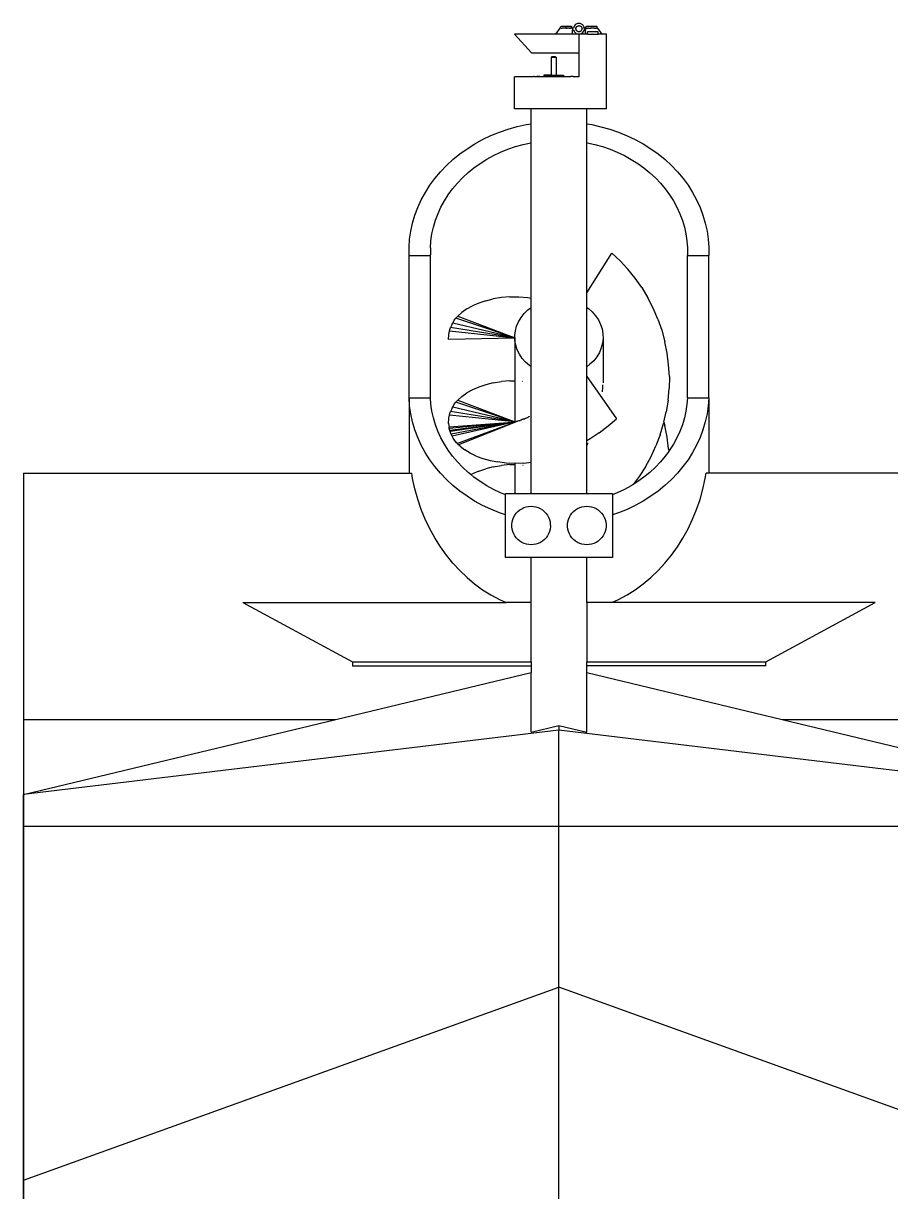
# Model space of a CAD drawing. Extents: x -35.9 to 36, y -41 to 41.6.
# Drawn here: x -35.9 to 4.6, y -13 to 41.6 of the extents above; entities that cross this region are included whole.
import ezdxf

# ---------------------------------------------------------------- set-up
doc = ezdxf.new("R2010")
doc.units = 0
doc.layers.get('0').update_dxf_attribs({"linetype": 'CONTINUOUS'})

msp = doc.modelspace()

# ---------------------------------------------------------------- linework, layer by layer
for p, q in [((-10.145, 41.453), (-10.17, 41.393)), ((-10.106, 41.505), (-10.145, 41.453)), ((-10.054, 41.544), (-10.106, 41.505)), ((-9.994, 41.569), (-10.054, 41.544)), ((-10.032, 41.431), (-10.002, 41.454)), ((-10.028, 41.427), (-9.999, 41.449)), ((-10.002, 41.454), (-9.967, 41.468)), ((-9.999, 41.449), (-9.965, 41.463)), ((-9.929, 41.578), (-9.994, 41.569)), ((-9.967, 41.468), (-9.929, 41.473)), ((-9.965, 41.463), (-9.929, 41.468)), ((-9.865, 41.569), (-9.929, 41.578)), ((-9.929, 41.473), (-9.892, 41.468)), ((-9.929, 41.468), (-9.893, 41.463)), ((-9.893, 41.463), (-9.86, 41.449)), ((-9.892, 41.468), (-9.857, 41.454)), ((-9.804, 41.544), (-9.865, 41.569)), ((-9.86, 41.449), (-9.831, 41.427)), ((-9.857, 41.454), (-9.827, 41.431)), ((-9.753, 41.505), (-9.804, 41.544)), ((-9.713, 41.453), (-9.753, 41.505)), ((-9.688, 41.393), (-9.713, 41.453)), ((-12.931, 41.079), (-12.137, 40.195)), ((-11.014, 41.079), (-12.931, 41.079)), ((-11.014, 41.079), (-10.811, 41.351)), ((-10.231, 41.079), (-11.014, 41.079)), ((-10.773, 41.351), (-10.811, 41.351)), ((-10.765, 41.438), (-10.785, 41.421)), ((-10.785, 41.369), (-10.785, 41.421)), ((-10.765, 41.351), (-10.785, 41.369)), ((-10.765, 41.351), (-10.773, 41.351)), ((-10.621, 41.438), (-10.765, 41.438)), ((-10.754, 41.351), (-10.765, 41.351)), ((-10.754, 41.351), (-10.747, 41.351)), ((-10.747, 41.351), (-10.742, 41.351)), ((-10.742, 41.351), (-10.716, 41.351)), ((-10.716, 41.351), (-10.705, 41.351)), ((-10.695, 41.351), (-10.705, 41.351)), ((-10.671, 41.351), (-10.695, 41.351)), ((-10.671, 41.351), (-10.661, 41.351)), ((-10.658, 41.351), (-10.661, 41.351)), ((-10.655, 41.351), (-10.661, 41.351)), ((-10.655, 41.351), (-10.658, 41.351)), ((-10.651, 41.351), (-10.655, 41.351)), ((-10.644, 41.351), (-10.651, 41.351)), ((-10.641, 41.351), (-10.644, 41.351)), ((-10.636, 41.351), (-10.641, 41.351)), ((-10.63, 41.351), (-10.636, 41.351)), ((-10.623, 41.351), (-10.63, 41.351)), ((-10.615, 41.351), (-10.623, 41.351)), ((-10.621, 41.438), (-10.616, 41.436)), ((-10.42, 41.438), (-10.621, 41.438)), ((-10.609, 41.351), (-10.615, 41.351)), ((-10.6, 41.351), (-10.609, 41.351)), ((-10.593, 41.351), (-10.6, 41.351)), ((-10.588, 41.351), (-10.593, 41.351)), ((-10.585, 41.351), (-10.588, 41.351)), ((-10.576, 41.351), (-10.585, 41.351)), ((-10.569, 41.351), (-10.576, 41.351)), ((-10.558, 41.351), (-10.569, 41.351)), ((-10.558, 41.351), (-10.553, 41.351)), ((-10.554, 41.432), (-10.549, 41.432)), ((-10.549, 41.351), (-10.553, 41.351)), ((-10.549, 41.432), (-10.544, 41.433)), ((-10.54, 41.351), (-10.549, 41.351)), ((-10.544, 41.433), (-10.539, 41.434)), ((-10.537, 41.351), (-10.54, 41.351)), ((-10.537, 41.351), (-10.53, 41.351)), ((-10.511, 41.351), (-10.53, 41.351)), ((-10.511, 41.351), (-10.505, 41.351)), ((-10.505, 41.351), (-10.502, 41.351)), ((-10.503, 41.434), (-10.497, 41.433)), ((-10.493, 41.351), (-10.502, 41.351)), ((-10.497, 41.433), (-10.492, 41.432)), ((-10.489, 41.351), (-10.493, 41.351)), ((-10.492, 41.432), (-10.488, 41.432)), ((-10.489, 41.351), (-10.483, 41.351)), ((-10.473, 41.351), (-10.483, 41.351)), ((-10.465, 41.351), (-10.473, 41.351)), ((-10.457, 41.351), (-10.465, 41.351)), ((-10.453, 41.351), (-10.457, 41.351)), ((-10.448, 41.351), (-10.453, 41.351)), ((-10.442, 41.351), (-10.448, 41.351)), ((-10.433, 41.351), (-10.442, 41.351)), ((-10.426, 41.351), (-10.433, 41.351)), ((-10.418, 41.351), (-10.426, 41.351)), ((-10.42, 41.438), (-10.425, 41.436)), ((-10.276, 41.438), (-10.42, 41.438)), ((-10.412, 41.351), (-10.418, 41.351)), ((-10.406, 41.351), (-10.412, 41.351)), ((-10.4, 41.351), (-10.406, 41.351)), ((-10.398, 41.351), (-10.4, 41.351)), ((-10.39, 41.351), (-10.398, 41.351)), ((-10.387, 41.351), (-10.39, 41.351)), ((-10.384, 41.351), (-10.387, 41.351)), ((-10.381, 41.351), (-10.387, 41.351)), ((-10.381, 41.351), (-10.384, 41.351)), ((-10.381, 41.351), (-10.371, 41.351)), ((-10.371, 41.351), (-10.347, 41.351)), ((-10.336, 41.351), (-10.347, 41.351)), ((-10.336, 41.351), (-10.325, 41.351)), ((-10.3, 41.351), (-10.325, 41.351)), ((-10.3, 41.351), (-10.295, 41.351)), ((-10.295, 41.351), (-10.287, 41.351)), ((-10.276, 41.351), (-10.287, 41.351)), ((-10.257, 41.421), (-10.276, 41.438)), ((-10.276, 41.351), (-10.257, 41.369)), ((-10.269, 41.351), (-10.276, 41.351)), ((-10.269, 41.351), (-10.231, 41.351)), ((-10.257, 41.369), (-10.257, 41.421)), ((-10.176, 41.351), (-10.231, 41.351)), ((-10.231, 41.351), (-10.231, 41.264)), ((-10.231, 41.264), (-10.17, 41.264)), ((-10.231, 41.079), (-10.231, 41.264)), ((-9.929, 41.079), (-10.231, 41.079)), ((-10.17, 41.393), (-10.176, 41.351)), ((-10.17, 41.264), (-10.145, 41.204)), ((-10.145, 41.204), (-10.106, 41.152)), ((-10.106, 41.152), (-10.054, 41.112)), ((-10.074, 41.328), (-10.069, 41.366)), ((-10.069, 41.291), (-10.074, 41.328)), ((-10.069, 41.366), (-10.055, 41.401)), ((-10.069, 41.328), (-10.064, 41.364)), ((-10.064, 41.292), (-10.069, 41.328)), ((-10.055, 41.256), (-10.069, 41.291)), ((-10.064, 41.364), (-10.05, 41.398)), ((-10.05, 41.259), (-10.064, 41.292)), ((-10.055, 41.401), (-10.032, 41.431)), ((-10.032, 41.226), (-10.055, 41.256)), ((-10.054, 41.112), (-9.994, 41.087)), ((-10.05, 41.398), (-10.028, 41.427)), ((-10.028, 41.23), (-10.05, 41.259)), ((-10.002, 41.203), (-10.032, 41.226)), ((-9.999, 41.208), (-10.028, 41.23)), ((-9.967, 41.188), (-10.002, 41.203)), ((-9.965, 41.194), (-9.999, 41.208)), ((-9.994, 41.087), (-9.929, 41.079)), ((-9.929, 41.183), (-9.967, 41.188)), ((-9.929, 41.189), (-9.965, 41.194)), ((-9.893, 41.194), (-9.929, 41.189)), ((-9.892, 41.188), (-9.929, 41.183)), ((-9.929, 41.079), (-9.865, 41.087)), ((-9.929, 41.079), (-9.929, 40.195)), ((-9.628, 41.079), (-9.929, 41.079)), ((-9.86, 41.208), (-9.893, 41.194)), ((-9.857, 41.203), (-9.892, 41.188)), ((-9.865, 41.087), (-9.804, 41.112)), ((-9.831, 41.23), (-9.86, 41.208)), ((-9.827, 41.226), (-9.857, 41.203)), ((-9.831, 41.427), (-9.808, 41.398)), ((-9.808, 41.259), (-9.831, 41.23)), ((-9.827, 41.431), (-9.804, 41.401)), ((-9.804, 41.256), (-9.827, 41.226)), ((-9.808, 41.398), (-9.795, 41.364)), ((-9.795, 41.292), (-9.808, 41.259)), ((-9.804, 41.401), (-9.789, 41.366)), ((-9.789, 41.291), (-9.804, 41.256)), ((-9.804, 41.112), (-9.753, 41.152)), ((-9.795, 41.364), (-9.79, 41.328)), ((-9.79, 41.328), (-9.795, 41.292)), ((-9.789, 41.366), (-9.784, 41.328)), ((-9.784, 41.328), (-9.789, 41.291)), ((-9.753, 41.152), (-9.713, 41.204)), ((-9.713, 41.204), (-9.688, 41.264)), ((-9.683, 41.351), (-9.688, 41.393)), ((-9.68, 41.328), (-9.688, 41.264)), ((-9.688, 41.264), (-9.628, 41.264)), ((-9.628, 41.351), (-9.683, 41.351)), ((-9.683, 41.351), (-9.68, 41.328)), ((-9.628, 41.351), (-9.628, 41.264)), ((-9.59, 41.351), (-9.628, 41.351)), ((-9.628, 41.079), (-9.628, 41.264)), ((-9.537, 41.079), (-9.628, 41.079)), ((-9.582, 41.438), (-9.601, 41.421)), ((-9.601, 41.369), (-9.601, 41.421)), ((-9.582, 41.351), (-9.601, 41.369)), ((-9.582, 41.351), (-9.59, 41.351)), ((-9.447, 41.438), (-9.582, 41.438)), ((-9.571, 41.351), (-9.582, 41.351)), ((-9.571, 41.351), (-9.564, 41.351)), ((-9.564, 41.351), (-9.559, 41.351)), ((-9.559, 41.351), (-9.533, 41.351)), ((-9.537, 41.079), (-9.537, 41.179)), ((-9.037, 41.179), (-9.537, 41.179)), ((-9.537, 41.079), (-9.037, 41.079)), ((-9.533, 41.351), (-9.522, 41.351)), ((-9.512, 41.351), (-9.522, 41.351)), ((-9.488, 41.351), (-9.512, 41.351)), ((-9.488, 41.351), (-9.478, 41.351)), ((-9.478, 41.351), (-9.375, 41.351)), ((-9.438, 41.438), (-9.447, 41.438)), ((-9.438, 41.438), (-9.433, 41.436)), ((-9.432, 41.438), (-9.438, 41.438)), ((-9.237, 41.438), (-9.432, 41.438)), ((-9.37, 41.352), (-9.375, 41.351)), ((-9.371, 41.432), (-9.366, 41.433)), ((-9.366, 41.351), (-9.37, 41.352)), ((-9.366, 41.433), (-9.361, 41.433)), ((-9.357, 41.351), (-9.366, 41.351)), ((-9.361, 41.433), (-9.356, 41.434)), ((-9.354, 41.352), (-9.357, 41.351)), ((-9.347, 41.351), (-9.354, 41.352)), ((-9.328, 41.351), (-9.347, 41.351)), ((-9.321, 41.352), (-9.328, 41.351)), ((-9.319, 41.351), (-9.321, 41.352)), ((-9.32, 41.434), (-9.314, 41.433)), ((-9.309, 41.351), (-9.319, 41.351)), ((-9.314, 41.433), (-9.309, 41.433)), ((-9.309, 41.433), (-9.305, 41.432)), ((-9.305, 41.352), (-9.309, 41.351)), ((-9.3, 41.351), (-9.305, 41.352)), ((-9.249, 41.351), (-9.3, 41.351)), ((-9.243, 41.352), (-9.249, 41.351)), ((-9.235, 41.351), (-9.243, 41.352)), ((-9.237, 41.438), (-9.242, 41.436)), ((-9.093, 41.438), (-9.237, 41.438)), ((-9.229, 41.352), (-9.235, 41.351)), ((-9.223, 41.351), (-9.229, 41.352)), ((-9.217, 41.351), (-9.223, 41.351)), ((-9.214, 41.352), (-9.217, 41.351)), ((-9.207, 41.351), (-9.214, 41.352)), ((-9.207, 41.351), (-9.201, 41.352)), ((-9.204, 41.351), (-9.207, 41.351)), ((-9.201, 41.352), (-9.204, 41.351)), ((-9.198, 41.351), (-9.204, 41.351)), ((-9.198, 41.351), (-9.201, 41.352)), ((-9.198, 41.351), (-9.187, 41.352)), ((-9.187, 41.352), (-9.163, 41.352)), ((-9.153, 41.351), (-9.163, 41.352)), ((-9.153, 41.351), (-9.142, 41.352)), ((-9.116, 41.352), (-9.142, 41.352)), ((-9.116, 41.352), (-9.112, 41.351)), ((-9.112, 41.351), (-9.104, 41.352)), ((-9.1, 41.352), (-9.104, 41.352)), ((-9.1, 41.352), (-9.096, 41.351)), ((-9.096, 41.351), (-9.091, 41.352)), ((-9.074, 41.421), (-9.093, 41.438)), ((-9.091, 41.352), (-9.085, 41.351)), ((-9.085, 41.351), (-9.074, 41.369)), ((-9.085, 41.351), (-9.048, 41.351)), ((-9.074, 41.369), (-9.074, 41.421)), ((-8.845, 41.079), (-9.048, 41.351)), ((-9.037, 41.079), (-9.037, 41.179)), ((-8.845, 41.079), (-9.037, 41.079)), ((-8.645, 41.079), (-8.845, 41.079)), ((-8.645, 37.586), (-8.645, 41.079)), ((-12.137, 40.195), (-9.929, 40.195)), ((-11.216, 39.995), (-11.22, 39.995)), ((-11.22, 39.995), (-11.22, 39.166)), ((-11.201, 40.014), (-11.216, 39.995)), ((-11.216, 39.995), (-11.002, 39.995)), ((-11.017, 40.014), (-11.201, 40.014)), ((-11.133, 40.014), (-11.109, 40.014)), ((-11.017, 40.014), (-11.002, 39.995)), ((-11.002, 39.995), (-10.998, 39.995)), ((-10.998, 39.995), (-10.998, 39.166)), ((-9.929, 40.195), (-9.929, 39.084)), ((-12.059, 39.087), (-12.931, 39.084)), ((-12.931, 37.586), (-12.931, 39.084)), ((-12.059, 39.087), (-12.06, 39.084)), ((-12.056, 39.091), (-12.059, 39.087)), ((-12.051, 39.092), (-12.056, 39.091)), ((-12.019, 39.092), (-12.051, 39.092)), ((-11.894, 39.084), (-12.019, 39.092)), ((-12.019, 39.092), (-11.902, 39.092)), ((-11.894, 39.084), (-11.902, 39.092)), ((-11.754, 39.092), (-11.902, 39.092)), ((-11.762, 39.084), (-11.894, 39.084)), ((-11.754, 39.092), (-11.762, 39.084)), ((-11.175, 39.084), (-11.762, 39.084)), ((-11.754, 39.092), (-11.57, 39.092)), ((-11.569, 39.161), (-11.57, 39.156)), ((-11.57, 39.156), (-11.57, 39.092)), ((-11.57, 39.156), (-10.648, 39.156)), ((-11.57, 39.092), (-11.183, 39.092)), ((-11.565, 39.164), (-11.569, 39.161)), ((-11.561, 39.166), (-11.565, 39.164)), ((-11.22, 39.166), (-11.561, 39.166)), ((-11.22, 39.166), (-10.998, 39.166)), ((-11.183, 39.092), (-11.175, 39.084)), ((-11.035, 39.092), (-11.183, 39.092)), ((-11.043, 39.084), (-11.175, 39.084)), ((-11.043, 39.084), (-11.035, 39.092)), ((-10.456, 39.084), (-11.043, 39.084)), ((-11.035, 39.092), (-10.648, 39.092)), ((-10.998, 39.166), (-10.657, 39.166)), ((-10.657, 39.166), (-10.652, 39.164)), ((-10.652, 39.164), (-10.649, 39.161)), ((-10.649, 39.161), (-10.648, 39.156)), ((-10.648, 39.156), (-10.648, 39.092)), ((-10.648, 39.092), (-10.463, 39.092)), ((-10.463, 39.092), (-10.456, 39.084)), ((-10.463, 39.092), (-10.316, 39.092)), ((-10.324, 39.084), (-10.456, 39.084)), ((-10.324, 39.084), (-10.316, 39.092)), ((-10.199, 39.092), (-10.324, 39.084)), ((-10.199, 39.092), (-10.316, 39.092)), ((-10.199, 39.092), (-10.167, 39.092)), ((-10.167, 39.092), (-10.162, 39.091)), ((-10.162, 39.091), (-10.159, 39.087)), ((-10.159, 39.087), (-10.158, 39.084)), ((-9.929, 39.084), (-10.159, 39.087)), ((-12.163, 37.586), (-12.931, 37.586)), ((-9.563, 37.586), (-12.163, 37.586)), ((-12.163, 36.888), (-12.163, 37.586)), ((-8.645, 37.586), (-9.563, 37.586)), ((-9.563, 36.888), (-9.563, 37.586)), ((-13.641, 36.498), (-13.233, 36.638)), ((-13.233, 36.638), (-12.814, 36.756)), ((-12.814, 36.756), (-12.388, 36.851)), ((-12.388, 36.851), (-12.163, 36.888)), ((-12.163, 36.007), (-12.163, 36.888)), ((-9.563, 36.888), (-9.334, 36.85)), ((-9.563, 36.007), (-9.563, 36.888)), ((-9.334, 36.85), (-8.908, 36.755)), ((-8.908, 36.755), (-8.49, 36.637)), ((-8.49, 36.637), (-8.081, 36.497)), ((-14.796, 35.949), (-14.425, 36.153)), ((-14.425, 36.153), (-14.039, 36.336)), ((-14.039, 36.336), (-13.641, 36.498)), ((-12.536, 35.924), (-12.17, 36.005)), ((-12.17, 36.005), (-12.163, 36.007)), ((-12.163, 28.755), (-12.163, 36.007)), ((-9.563, 36.007), (-9.553, 36.005)), ((-9.563, 29.003), (-9.563, 36.007)), ((-9.553, 36.005), (-9.188, 35.924)), ((-8.081, 36.497), (-7.684, 36.335)), ((-7.684, 36.335), (-7.298, 36.151)), ((-7.298, 36.151), (-6.927, 35.947)), ((-15.812, 35.222), (-15.491, 35.482)), ((-15.491, 35.482), (-15.152, 35.725)), ((-15.152, 35.725), (-14.796, 35.949)), ((-13.916, 35.407), (-13.586, 35.564)), ((-13.586, 35.564), (-13.245, 35.703)), ((-13.245, 35.703), (-12.894, 35.823)), ((-12.894, 35.823), (-12.536, 35.924)), ((-9.188, 35.924), (-8.829, 35.823)), ((-8.829, 35.823), (-8.479, 35.702)), ((-8.479, 35.702), (-8.138, 35.563)), ((-8.138, 35.563), (-7.807, 35.406)), ((-6.927, 35.947), (-6.571, 35.723)), ((-6.571, 35.723), (-6.233, 35.481)), ((-6.233, 35.481), (-5.912, 35.22)), ((-16.393, 34.651), (-16.113, 34.944)), ((-16.113, 34.944), (-15.812, 35.222)), ((-14.83, 34.833), (-14.539, 35.041)), ((-14.539, 35.041), (-14.234, 35.232)), ((-14.234, 35.232), (-13.916, 35.407)), ((-7.807, 35.406), (-7.489, 35.231)), ((-7.489, 35.231), (-7.184, 35.039)), ((-7.184, 35.039), (-6.894, 34.831)), ((-5.912, 35.22), (-5.611, 34.942)), ((-5.611, 34.942), (-5.331, 34.649)), ((-16.652, 34.343), (-16.393, 34.651)), ((-15.603, 34.12), (-15.363, 34.371)), ((-15.363, 34.371), (-15.105, 34.609)), ((-15.105, 34.609), (-14.83, 34.833)), ((-6.894, 34.831), (-6.619, 34.608)), ((-6.619, 34.608), (-6.361, 34.37)), ((-6.361, 34.37), (-6.121, 34.118)), ((-5.331, 34.649), (-5.072, 34.34)), ((-17.099, 33.687), (-16.887, 34.021)), ((-16.887, 34.021), (-16.652, 34.343)), ((-16.027, 33.58), (-15.825, 33.856)), ((-15.825, 33.856), (-15.603, 34.12)), ((-6.121, 34.118), (-5.9, 33.854)), ((-5.9, 33.854), (-5.698, 33.578)), ((-5.072, 34.34), (-4.837, 34.019)), ((-4.837, 34.019), (-4.625, 33.685)), ((-17.448, 32.989), (-17.287, 33.343)), ((-17.287, 33.343), (-17.099, 33.687)), ((-16.369, 32.999), (-16.208, 33.294)), ((-16.208, 33.294), (-16.027, 33.58)), ((-5.698, 33.578), (-5.516, 33.292)), ((-5.516, 33.292), (-5.356, 32.997)), ((-4.625, 33.685), (-4.438, 33.34)), ((-4.438, 33.34), (-4.276, 32.986)), ((-17.584, 32.627), (-17.448, 32.989)), ((-16.508, 32.695), (-16.369, 32.999)), ((-5.356, 32.997), (-5.217, 32.693)), ((-4.276, 32.986), (-4.14, 32.624)), ((-17.776, 31.884), (-17.694, 32.258)), ((-17.694, 32.258), (-17.584, 32.627)), ((-16.718, 32.069), (-16.624, 32.385)), ((-16.624, 32.385), (-16.508, 32.695)), ((-5.217, 32.693), (-5.101, 32.383)), ((-5.101, 32.383), (-5.007, 32.067)), ((-4.14, 32.624), (-4.031, 32.255)), ((-4.031, 32.255), (-3.949, 31.881)), ((-17.832, 31.506), (-17.776, 31.884)), ((-16.836, 31.424), (-16.789, 31.748)), ((-16.789, 31.748), (-16.718, 32.069)), ((-5.007, 32.067), (-4.936, 31.746)), ((-4.936, 31.746), (-4.889, 31.422)), ((-3.949, 31.881), (-3.894, 31.503)), ((-17.859, 31.126), (-17.832, 31.506)), ((-17.859, 30.745), (-17.859, 31.126)), ((-16.86, 31.098), (-16.836, 31.424)), ((-16.86, 31.098), (-16.86, 30.771)), ((-4.889, 31.422), (-4.866, 31.096)), ((-4.866, 31.096), (-4.866, 30.77)), ((-3.894, 31.503), (-3.866, 31.123)), ((-3.866, 31.123), (-3.866, 30.745)), ((-17.859, 30.745), (-16.858, 30.745)), ((-17.859, 24.106), (-17.859, 30.745)), ((-16.858, 30.745), (-16.86, 30.771)), ((-16.858, 24.106), (-16.858, 30.745)), ((-9.563, 29.003), (-8.399, 30.855)), ((-8.011, 30.497), (-8.399, 30.855)), ((-4.866, 30.77), (-4.868, 30.745)), ((-4.868, 24.106), (-4.868, 30.745)), ((-4.868, 30.745), (-3.866, 30.745)), ((-3.866, 24.106), (-3.866, 30.745)), ((-8.011, 30.497), (-7.646, 30.108)), ((-7.307, 29.689), (-7.646, 30.108)), ((-6.996, 29.243), (-7.307, 29.689)), ((-9.563, 28.316), (-9.563, 29.003)), ((-6.996, 29.243), (-6.715, 28.773)), ((-15.16, 28.249), (-14.896, 28.394)), ((-14.602, 28.52), (-14.896, 28.394)), ((-14.278, 28.627), (-14.602, 28.52)), ((-14.278, 28.627), (-13.928, 28.715)), ((-13.552, 28.782), (-13.928, 28.715)), ((-13.154, 28.818), (-13.552, 28.782)), ((-13.154, 28.818), (-12.74, 28.817)), ((-12.74, 28.817), (-12.315, 28.78)), ((-12.315, 28.78), (-12.163, 28.755)), ((-12.163, 28.317), (-12.163, 28.755)), ((-6.466, 28.283), (-6.715, 28.773)), ((-15.669, 27.81), (-15.586, 27.91)), ((-15.586, 27.91), (-15.39, 28.088)), ((-15.586, 27.91), (-12.923, 26.903)), ((-15.16, 28.249), (-15.39, 28.088)), ((-12.75, 27.653), (-12.631, 27.852)), ((-12.631, 27.852), (-12.484, 28.037)), ((-12.484, 28.037), (-12.312, 28.204)), ((-12.312, 28.204), (-12.163, 28.317)), ((-12.163, 25.553), (-12.163, 28.317)), ((-9.563, 28.316), (-9.49, 28.266)), ((-9.563, 25.552), (-9.563, 28.316)), ((-9.49, 28.266), (-9.308, 28.107)), ((-9.308, 28.107), (-9.151, 27.929)), ((-9.151, 27.929), (-9.02, 27.735)), ((-6.25, 27.775), (-6.466, 28.283)), ((-15.973, 27.212), (-15.957, 27.291)), ((-15.957, 27.291), (-15.919, 27.387)), ((-15.87, 27.51), (-15.919, 27.387)), ((-12.923, 26.893), (-15.919, 27.387)), ((-15.87, 27.51), (-15.823, 27.589)), ((-15.823, 27.589), (-15.747, 27.717)), ((-12.923, 26.893), (-15.823, 27.589)), ((-15.747, 27.717), (-15.669, 27.81)), ((-12.923, 26.898), (-15.669, 27.81)), ((-12.897, 27.224), (-12.839, 27.443)), ((-12.839, 27.443), (-12.75, 27.653)), ((-9.02, 27.735), (-8.919, 27.529)), ((-8.919, 27.529), (-8.848, 27.313)), ((-8.848, 27.313), (-8.809, 27.091)), ((-6.25, 27.775), (-6.068, 27.252)), ((-16.015, 26.821), (-16.005, 27.061)), ((-12.928, 26.889), (-16.015, 26.821)), ((-16.005, 27.061), (-15.973, 27.212)), ((-12.928, 26.889), (-15.973, 27.212)), ((-12.923, 26.893), (-12.928, 26.889)), ((-12.928, 26.889), (-12.923, 26.888)), ((-12.923, 27.001), (-12.897, 27.224)), ((-12.923, 26.903), (-12.923, 27.001)), ((-12.923, 26.898), (-12.923, 26.903)), ((-12.923, 26.893), (-12.923, 26.898)), ((-12.923, 26.888), (-12.923, 26.893)), ((-12.923, 26.888), (-12.92, 26.891)), ((-12.916, 26.777), (-12.923, 26.888)), ((-12.923, 26.888), (-12.923, 24.898)), ((-12.878, 26.555), (-12.916, 26.777)), ((-8.803, 26.867), (-8.829, 26.644)), ((-8.809, 27.091), (-8.803, 26.867)), ((-8.803, 26.867), (-8.803, 25.036)), ((-6.068, 27.252), (-5.923, 26.719)), ((-12.807, 26.34), (-12.878, 26.555)), ((-12.705, 26.133), (-12.807, 26.34)), ((-8.976, 26.215), (-9.095, 26.016)), ((-8.887, 26.425), (-8.976, 26.215)), ((-8.829, 26.644), (-8.887, 26.425)), ((-5.814, 26.178), (-5.923, 26.719)), ((-5.743, 25.633), (-5.814, 26.178)), ((-12.575, 25.94), (-12.705, 26.133)), ((-12.418, 25.762), (-12.575, 25.94)), ((-12.236, 25.602), (-12.418, 25.762)), ((-9.414, 25.664), (-9.563, 25.552)), ((-9.242, 25.831), (-9.414, 25.664)), ((-9.095, 26.016), (-9.242, 25.831)), ((-5.71, 25.087), (-5.743, 25.633)), ((-12.163, 25.553), (-12.236, 25.602)), ((-12.163, 23.262), (-12.163, 25.553)), ((-9.563, 25.093), (-9.563, 25.552)), ((-9.563, 25.093), (-8.859, 24.097)), ((-9.563, 22.086), (-9.563, 25.093)), ((-5.71, 25.087), (-5.72, 24.54)), ((-14.602, 24.601), (-14.896, 24.474)), ((-14.278, 24.708), (-14.602, 24.601)), ((-13.928, 24.795), (-14.278, 24.708)), ((-13.928, 24.795), (-13.552, 24.863)), ((-13.154, 24.898), (-13.552, 24.863)), ((-13.154, 24.898), (-12.923, 24.898)), ((-12.923, 24.898), (-12.923, 22.983)), ((-12.575, 24.884), (-12.564, 24.883)), ((-8.827, 24.382), (-8.814, 24.597)), ((-8.814, 24.597), (-8.808, 24.7)), ((-8.803, 25.036), (-8.802, 25.019)), ((-8.802, 25.019), (-8.803, 24.976)), ((-8.803, 24.976), (-8.803, 24.797)), ((-5.769, 23.993), (-5.72, 24.54)), ((-17.859, 24.106), (-17.859, 20.586)), ((-17.832, 23.726), (-17.859, 24.106)), ((-17.859, 24.106), (-16.858, 24.106)), ((-16.836, 23.807), (-16.858, 24.106)), ((-15.586, 23.99), (-15.39, 24.168)), ((-15.39, 24.168), (-15.16, 24.33)), ((-14.896, 24.474), (-15.16, 24.33)), ((-8.859, 24.097), (-8.174, 23.126)), ((-4.868, 24.106), (-4.89, 23.805)), ((-4.868, 24.106), (-3.866, 24.106)), ((-3.866, 24.103), (-3.894, 23.723)), ((-3.866, 24.106), (-3.866, 24.103)), ((-3.866, 24.103), (-3.866, 20.586)), ((-17.777, 23.348), (-17.832, 23.726)), ((-16.789, 23.483), (-16.836, 23.807)), ((-16.719, 23.162), (-16.789, 23.483)), ((-15.957, 23.372), (-15.919, 23.467)), ((-15.87, 23.591), (-15.919, 23.467)), ((-12.931, 22.974), (-15.919, 23.467)), ((-15.87, 23.591), (-15.823, 23.669)), ((-15.823, 23.669), (-15.747, 23.798)), ((-12.931, 22.974), (-15.823, 23.669)), ((-15.747, 23.798), (-15.669, 23.891)), ((-15.669, 23.891), (-15.586, 23.99)), ((-12.923, 22.978), (-15.669, 23.891)), ((-15.586, 23.99), (-12.923, 22.983)), ((-5.769, 23.993), (-5.855, 23.447)), ((-4.937, 23.481), (-5.008, 23.16)), ((-4.89, 23.805), (-4.937, 23.481)), ((-3.894, 23.723), (-3.949, 23.345)), ((-17.695, 22.974), (-17.777, 23.348)), ((-17.585, 22.605), (-17.695, 22.974)), ((-16.625, 22.846), (-16.719, 23.162)), ((-16.015, 22.902), (-16.005, 23.142)), ((-16.005, 23.142), (-15.973, 23.293)), ((-13.032, 22.954), (-15.991, 22.726)), ((-13.032, 22.954), (-15.982, 22.663)), ((-15.973, 23.293), (-15.957, 23.372)), ((-12.942, 22.971), (-15.973, 23.293)), ((-13.032, 22.954), (-15.952, 22.566)), ((-13.032, 22.954), (-15.938, 22.521)), ((-13.032, 22.954), (-15.896, 22.406)), ((-13.032, 22.954), (-15.847, 22.309)), ((-12.736, 23.018), (-15.599, 21.96)), ((-12.736, 23.018), (-15.547, 21.907)), ((-12.942, 22.971), (-13.032, 22.954)), ((-12.931, 22.974), (-12.942, 22.971)), ((-12.923, 22.978), (-12.931, 22.974)), ((-12.736, 23.018), (-12.923, 22.978)), ((-12.923, 22.983), (-12.923, 22.978)), ((-12.923, 22.978), (-12.923, 22.976)), ((-12.708, 23.029), (-12.736, 23.018)), ((-12.69, 23.036), (-12.708, 23.029)), ((-12.69, 23.036), (-12.673, 23.043)), ((-12.622, 23.063), (-12.673, 23.043)), ((-12.574, 23.083), (-12.622, 23.063)), ((-12.564, 23.087), (-12.574, 23.083)), ((-12.555, 23.091), (-12.558, 23.089)), ((-12.553, 23.092), (-12.555, 23.091)), ((-12.553, 23.092), (-12.545, 23.095)), ((-12.545, 23.095), (-12.534, 23.099)), ((-12.523, 23.104), (-12.534, 23.099)), ((-12.508, 23.11), (-12.523, 23.104)), ((-12.508, 23.11), (-12.463, 23.129)), ((-12.463, 23.129), (-12.417, 23.149)), ((-12.417, 23.149), (-12.413, 23.151)), ((-12.413, 23.151), (-12.367, 23.171)), ((-12.367, 23.171), (-12.305, 23.199)), ((-12.293, 23.201), (-12.305, 23.199)), ((-12.293, 23.201), (-12.289, 23.205)), ((-12.289, 23.205), (-12.278, 23.21)), ((-12.259, 23.219), (-12.278, 23.21)), ((-12.255, 23.22), (-12.259, 23.219)), ((-12.255, 23.22), (-12.252, 23.222)), ((-12.163, 21.097), (-12.163, 23.262)), ((-8.572, 22.784), (-8.174, 23.126)), ((-6.14, 22.378), (-5.979, 22.908)), ((-5.967, 22.961), (-5.979, 22.908)), ((-5.967, 22.961), (-5.855, 23.447)), ((-5.967, 22.961), (-5.923, 22.8)), ((-5.008, 23.16), (-5.101, 22.844)), ((-4.032, 22.971), (-4.141, 22.602)), ((-3.949, 23.345), (-4.032, 22.971)), ((-17.449, 22.242), (-17.585, 22.605)), ((-16.509, 22.536), (-16.625, 22.846)), ((-16.37, 22.232), (-16.509, 22.536)), ((-16.015, 22.902), (-15.991, 22.726)), ((-15.982, 22.663), (-15.991, 22.726)), ((-15.952, 22.566), (-15.982, 22.663)), ((-15.938, 22.521), (-15.952, 22.566)), ((-15.911, 22.436), (-15.938, 22.521)), ((-15.896, 22.406), (-15.911, 22.436)), ((-15.847, 22.309), (-15.896, 22.406)), ((-8.985, 22.467), (-9.411, 22.177)), ((-8.985, 22.467), (-8.572, 22.784)), ((-6.14, 22.378), (-6.336, 21.861)), ((-5.814, 22.259), (-5.923, 22.8)), ((-5.218, 22.534), (-5.357, 22.23)), ((-5.101, 22.844), (-5.218, 22.534)), ((-4.141, 22.602), (-4.277, 22.24)), ((-17.288, 21.888), (-17.449, 22.242)), ((-17.101, 21.544), (-17.288, 21.888)), ((-16.209, 21.937), (-16.37, 22.232)), ((-16.028, 21.651), (-16.209, 21.937)), ((-15.803, 22.221), (-15.847, 22.309)), ((-15.657, 22.02), (-15.803, 22.221)), ((-15.599, 21.96), (-15.657, 22.02)), ((-15.547, 21.907), (-15.599, 21.96)), ((-15.476, 21.835), (-15.547, 21.907)), ((-15.476, 21.835), (-15.26, 21.666)), ((-9.411, 22.177), (-9.563, 22.086)), ((-9.563, 21.87), (-9.563, 22.086)), ((-9.563, 19.638), (-9.563, 21.87)), ((-9.55, 21.895), (-9.529, 21.935)), ((-9.529, 21.935), (-9.494, 22.002)), ((-6.566, 21.36), (-6.336, 21.861)), ((-5.743, 21.713), (-5.814, 22.259)), ((-5.517, 21.935), (-5.699, 21.649)), ((-5.357, 22.23), (-5.517, 21.935)), ((-4.439, 21.886), (-4.626, 21.541)), ((-4.277, 22.24), (-4.439, 21.886)), ((-16.889, 21.21), (-17.101, 21.544)), ((-15.826, 21.375), (-16.028, 21.651)), ((-15.605, 21.111), (-15.826, 21.375)), ((-15.01, 21.515), (-15.26, 21.666)), ((-14.729, 21.382), (-15.01, 21.515)), ((-14.729, 21.382), (-14.418, 21.269)), ((-14.418, 21.269), (-14.079, 21.176)), ((-6.829, 20.879), (-6.566, 21.36)), ((-5.901, 21.373), (-6.123, 21.109)), ((-5.736, 21.598), (-5.901, 21.373)), ((-5.743, 21.713), (-5.736, 21.598)), ((-5.699, 21.649), (-5.736, 21.598)), ((-4.626, 21.541), (-4.838, 21.208)), ((-16.653, 20.888), (-16.889, 21.21)), ((-16.395, 20.58), (-16.653, 20.888)), ((-15.364, 20.859), (-15.605, 21.111)), ((-15.106, 20.621), (-15.364, 20.859)), ((-14.602, 20.681), (-14.278, 20.788)), ((-13.928, 20.876), (-14.278, 20.788)), ((-14.079, 21.176), (-13.714, 21.104)), ((-13.928, 20.876), (-13.552, 20.943)), ((-13.326, 21.054), (-13.714, 21.104)), ((-13.154, 20.979), (-13.552, 20.943)), ((-12.923, 21.036), (-13.326, 21.054)), ((-13.154, 20.979), (-12.923, 20.979)), ((-12.923, 21.036), (-12.923, 20.979)), ((-12.918, 21.036), (-12.923, 21.036)), ((-12.923, 20.979), (-12.923, 19.638)), ((-12.496, 21.055), (-12.918, 21.036)), ((-12.553, 20.962), (-12.54, 20.961)), ((-12.496, 21.055), (-12.163, 21.097)), ((-12.163, 19.638), (-12.163, 21.097)), ((-6.829, 20.879), (-7.124, 20.42)), ((-6.363, 20.858), (-6.621, 20.62)), ((-6.123, 21.109), (-6.363, 20.858)), ((-5.074, 20.886), (-5.333, 20.578)), ((-4.838, 21.208), (-5.074, 20.886)), ((-35.863, 20.586), (-35.863, 9.086)), ((-35.863, 20.586), (-17.859, 20.586)), ((-17.859, 20.586), (-17.736, 20.586)), ((-17.695, 20.337), (-17.736, 20.586)), ((-17.585, 19.846), (-17.695, 20.337)), ((-16.115, 20.287), (-16.395, 20.58)), ((-15.814, 20.009), (-16.115, 20.287)), ((-14.973, 20.513), (-15.106, 20.621)), ((-14.973, 20.513), (-14.896, 20.555)), ((-14.832, 20.398), (-14.973, 20.513)), ((-14.602, 20.681), (-14.896, 20.555)), ((-14.541, 20.19), (-14.832, 20.398)), ((-14.236, 19.998), (-14.541, 20.19)), ((-7.124, 20.42), (-7.394, 20.058)), ((-7.186, 20.188), (-7.394, 20.058)), ((-6.896, 20.396), (-7.186, 20.188)), ((-6.621, 20.62), (-6.896, 20.396)), ((-5.613, 20.285), (-5.914, 20.007)), ((-5.333, 20.578), (-5.613, 20.285)), ((-4.141, 19.842), (-4.032, 20.334)), ((-4.032, 20.334), (-3.99, 20.586)), ((-3.866, 20.586), (-3.99, 20.586)), ((14.137, 20.586), (-3.866, 20.586)), ((-17.449, 19.363), (-17.585, 19.846)), ((-15.493, 19.748), (-15.814, 20.009)), ((-15.154, 19.505), (-15.493, 19.748)), ((-13.918, 19.823), (-14.236, 19.998)), ((-13.588, 19.665), (-13.918, 19.823)), ((-13.363, 19.574), (-13.588, 19.665)), ((-13.363, 19.638), (-12.923, 19.638)), ((-13.363, 19.574), (-13.363, 19.638)), ((-12.923, 19.638), (-12.163, 19.638)), ((-12.163, 19.638), (-9.563, 19.638)), ((-9.563, 19.638), (-8.363, 19.638)), ((-8.14, 19.664), (-8.363, 19.574)), ((-8.363, 19.638), (-8.363, 19.574)), ((-7.81, 19.822), (-8.14, 19.664)), ((-7.491, 19.997), (-7.81, 19.822)), ((-7.394, 20.058), (-7.491, 19.997)), ((-6.235, 19.747), (-6.574, 19.504)), ((-5.914, 20.007), (-6.235, 19.747)), ((-4.277, 19.359), (-4.141, 19.842)), ((-17.288, 18.89), (-17.449, 19.363)), ((-14.799, 19.282), (-15.154, 19.505)), ((-14.427, 19.077), (-14.799, 19.282)), ((-13.363, 18.635), (-13.363, 19.574)), ((-13.346, 19.567), (-13.35, 19.568)), ((-8.376, 19.568), (-8.38, 19.567)), ((-8.363, 19.574), (-8.363, 18.635)), ((-6.929, 19.28), (-7.301, 19.076)), ((-6.574, 19.504), (-6.929, 19.28)), ((-4.439, 18.887), (-4.277, 19.359)), ((-17.101, 18.431), (-17.288, 18.89)), ((-14.042, 18.894), (-14.427, 19.077)), ((-13.644, 18.732), (-14.042, 18.894)), ((-13.363, 18.635), (-13.644, 18.732)), ((-13.363, 16.638), (-13.363, 18.635)), ((-12.978, 18.518), (-12.924, 18.618)), ((-12.924, 18.618), (-12.858, 18.709)), ((-12.858, 18.709), (-12.781, 18.792)), ((-12.781, 18.792), (-12.694, 18.864)), ((-12.694, 18.864), (-12.599, 18.925)), ((-12.599, 18.925), (-12.497, 18.974)), ((-12.497, 18.974), (-12.39, 19.009)), ((-12.39, 19.009), (-12.279, 19.03)), ((-12.279, 19.03), (-12.166, 19.038)), ((-12.166, 19.038), (-12.053, 19.031)), ((-12.053, 19.031), (-11.942, 19.01)), ((-11.942, 19.01), (-11.834, 18.976)), ((-11.834, 18.976), (-11.732, 18.928)), ((-11.732, 18.928), (-11.636, 18.868)), ((-11.636, 18.868), (-11.549, 18.796)), ((-11.549, 18.796), (-11.471, 18.714)), ((-11.471, 18.714), (-11.405, 18.623)), ((-11.405, 18.623), (-11.35, 18.524)), ((-10.377, 18.521), (-10.323, 18.62)), ((-10.323, 18.62), (-10.256, 18.712)), ((-10.256, 18.712), (-10.179, 18.794)), ((-10.179, 18.794), (-10.092, 18.866)), ((-10.092, 18.866), (-9.996, 18.927)), ((-9.996, 18.927), (-9.894, 18.975)), ((-9.894, 18.975), (-9.787, 19.01)), ((-9.787, 19.01), (-9.676, 19.031)), ((-9.676, 19.031), (-9.563, 19.038)), ((-9.563, 19.038), (-9.45, 19.031)), ((-9.45, 19.031), (-9.339, 19.01)), ((-9.339, 19.01), (-9.231, 18.975)), ((-9.231, 18.975), (-9.129, 18.927)), ((-9.129, 18.927), (-9.034, 18.866)), ((-9.034, 18.866), (-8.947, 18.794)), ((-8.947, 18.794), (-8.869, 18.712)), ((-8.869, 18.712), (-8.803, 18.62)), ((-8.803, 18.62), (-8.748, 18.521)), ((-8.084, 18.731), (-8.363, 18.635)), ((-8.363, 18.635), (-8.363, 16.638)), ((-7.686, 18.893), (-8.084, 18.731)), ((-7.301, 19.076), (-7.686, 18.893)), ((-4.626, 18.428), (-4.439, 18.887)), ((-16.889, 17.986), (-17.101, 18.431)), ((-13.061, 18.191), (-13.047, 18.304)), ((-13.061, 18.078), (-13.061, 18.191)), ((-13.046, 17.966), (-13.061, 18.078)), ((-13.047, 18.304), (-13.02, 18.413)), ((-13.02, 18.413), (-12.978, 18.518)), ((-11.35, 18.524), (-11.308, 18.419)), ((-11.308, 18.419), (-11.279, 18.31)), ((-11.279, 18.31), (-11.265, 18.198)), ((-11.264, 18.085), (-11.278, 17.972)), ((-11.265, 18.198), (-11.264, 18.085)), ((-10.461, 18.194), (-10.447, 18.307)), ((-10.461, 18.081), (-10.461, 18.194)), ((-10.447, 17.969), (-10.461, 18.081)), ((-10.447, 18.307), (-10.419, 18.416)), ((-10.419, 18.416), (-10.377, 18.521)), ((-8.748, 18.521), (-8.707, 18.416)), ((-8.707, 18.416), (-8.679, 18.307)), ((-8.679, 18.307), (-8.665, 18.194)), ((-8.665, 18.081), (-8.679, 17.969)), ((-8.665, 18.194), (-8.665, 18.081)), ((-4.838, 17.983), (-4.626, 18.428)), ((-16.653, 17.557), (-16.889, 17.986)), ((-16.395, 17.146), (-16.653, 17.557)), ((-13.018, 17.857), (-13.046, 17.966)), ((-12.976, 17.752), (-13.018, 17.857)), ((-12.921, 17.653), (-12.976, 17.752)), ((-12.854, 17.562), (-12.921, 17.653)), ((-12.777, 17.48), (-12.854, 17.562)), ((-12.689, 17.408), (-12.777, 17.48)), ((-11.544, 17.484), (-11.631, 17.412)), ((-11.467, 17.567), (-11.544, 17.484)), ((-11.401, 17.658), (-11.467, 17.567)), ((-11.347, 17.758), (-11.401, 17.658)), ((-11.306, 17.863), (-11.347, 17.758)), ((-11.278, 17.972), (-11.306, 17.863)), ((-10.419, 17.86), (-10.447, 17.969)), ((-10.377, 17.755), (-10.419, 17.86)), ((-10.323, 17.656), (-10.377, 17.755)), ((-10.256, 17.564), (-10.323, 17.656)), ((-10.179, 17.482), (-10.256, 17.564)), ((-10.092, 17.41), (-10.179, 17.482)), ((-8.947, 17.482), (-9.034, 17.41)), ((-8.869, 17.564), (-8.947, 17.482)), ((-8.803, 17.656), (-8.869, 17.564)), ((-8.748, 17.755), (-8.803, 17.656)), ((-8.707, 17.86), (-8.748, 17.755)), ((-8.679, 17.969), (-8.707, 17.86)), ((-5.333, 17.143), (-5.074, 17.554)), ((-5.074, 17.554), (-4.838, 17.983)), ((-16.115, 16.755), (-16.395, 17.146)), ((-12.594, 17.348), (-12.689, 17.408)), ((-12.491, 17.3), (-12.594, 17.348)), ((-12.384, 17.265), (-12.491, 17.3)), ((-12.273, 17.245), (-12.384, 17.265)), ((-12.16, 17.238), (-12.273, 17.245)), ((-12.047, 17.245), (-12.16, 17.238)), ((-11.936, 17.267), (-12.047, 17.245)), ((-11.829, 17.302), (-11.936, 17.267)), ((-11.727, 17.351), (-11.829, 17.302)), ((-11.631, 17.412), (-11.727, 17.351)), ((-9.996, 17.349), (-10.092, 17.41)), ((-9.894, 17.301), (-9.996, 17.349)), ((-9.787, 17.266), (-9.894, 17.301)), ((-9.676, 17.245), (-9.787, 17.266)), ((-9.563, 17.238), (-9.676, 17.245)), ((-9.45, 17.245), (-9.563, 17.238)), ((-9.339, 17.266), (-9.45, 17.245)), ((-9.231, 17.301), (-9.339, 17.266)), ((-9.129, 17.349), (-9.231, 17.301)), ((-9.034, 17.41), (-9.129, 17.349)), ((-5.613, 16.752), (-5.333, 17.143)), ((-15.814, 16.385), (-16.115, 16.755)), ((-15.493, 16.037), (-15.814, 16.385)), ((-12.163, 16.638), (-13.363, 16.638)), ((-9.563, 16.638), (-12.163, 16.638)), ((-12.163, 14.538), (-12.163, 16.638)), ((-9.563, 14.538), (-9.563, 16.638)), ((-8.363, 16.638), (-9.563, 16.638)), ((-6.235, 16.035), (-5.914, 16.382)), ((-5.914, 16.382), (-5.613, 16.752)), ((-15.493, 16.037), (-15.154, 15.713)), ((-6.574, 15.711), (-6.235, 16.035)), ((-15.154, 15.713), (-14.799, 15.415)), ((-14.799, 15.415), (-14.427, 15.142)), ((-7.301, 15.141), (-6.929, 15.413)), ((-6.929, 15.413), (-6.574, 15.711)), ((-14.427, 15.142), (-14.042, 14.898)), ((-14.042, 14.898), (-13.644, 14.681)), ((-8.084, 14.68), (-7.686, 14.896)), ((-7.686, 14.896), (-7.301, 15.141)), ((-25.612, 14.538), (-20.503, 11.783)), ((-25.612, 14.538), (-13.33, 14.538)), ((-13.644, 14.681), (-13.33, 14.538)), ((-12.163, 14.538), (-13.33, 14.538)), ((-12.163, 11.783), (-12.163, 14.538)), ((-8.396, 14.538), (-9.563, 14.538)), ((-9.563, 14.538), (-9.563, 11.783)), ((-8.396, 14.538), (-8.084, 14.68)), ((3.901, 14.538), (-8.396, 14.538)), ((-1.208, 11.783), (3.901, 14.538)), ((-20.503, 11.783), (-20.503, 11.586)), ((-20.503, 11.783), (-12.163, 11.783)), ((-20.503, 11.586), (-12.163, 11.586)), ((-12.163, 11.783), (-12.163, 11.586)), ((-12.163, 11.586), (-12.163, 11.274)), ((-9.563, 11.586), (-9.563, 11.783)), ((-9.563, 11.783), (-1.208, 11.783)), ((-9.563, 11.274), (-9.563, 11.586)), ((-1.208, 11.586), (-9.563, 11.586)), ((-1.208, 11.586), (-1.208, 11.783)), ((-21.279, 9.086), (-12.163, 11.274)), ((-12.163, 8.499), (-12.163, 11.274)), ((-9.563, 11.274), (-0.446, 9.086)), ((-9.563, 8.499), (-9.563, 11.274)), ((-35.863, 9.086), (-21.279, 9.086)), ((-35.863, 5.586), (-21.279, 9.086)), ((-35.863, 9.086), (-35.863, 5.586)), ((-12.163, 8.499), (-10.863, 8.811)), ((-10.863, 8.811), (-9.563, 8.499)), ((-10.863, 8.811), (-10.863, 8.586)), ((-0.446, 9.086), (14.137, 9.086)), ((-0.446, 9.086), (14.137, 5.586)), ((-10.863, 8.586), (-35.863, 5.586)), ((14.137, 5.586), (-10.863, 8.586)), ((-10.863, 4.086), (-10.863, 8.586)), ((-35.863, 4.086), (-35.863, 5.586)), ((-10.863, 4.086), (-35.863, 4.086)), ((-35.863, -12.414), (-35.863, 4.086)), ((14.137, 4.086), (-10.863, 4.086)), ((-10.863, -3.414), (-10.863, 4.086)), ((-35.863, -12.414), (-10.863, -3.414)), ((-10.863, -22.414), (-10.863, -3.414)), ((14.137, -12.414), (-10.863, -3.414)), ((-35.863, -22.414), (-35.863, -12.414))]:
    msp.add_line(p, q)
at = {"color": 250}
msp.add_line((-35.863, 19.917), (-35.863, -40.657), dxfattribs=at)

doc.saveas('drawing.dxf')
